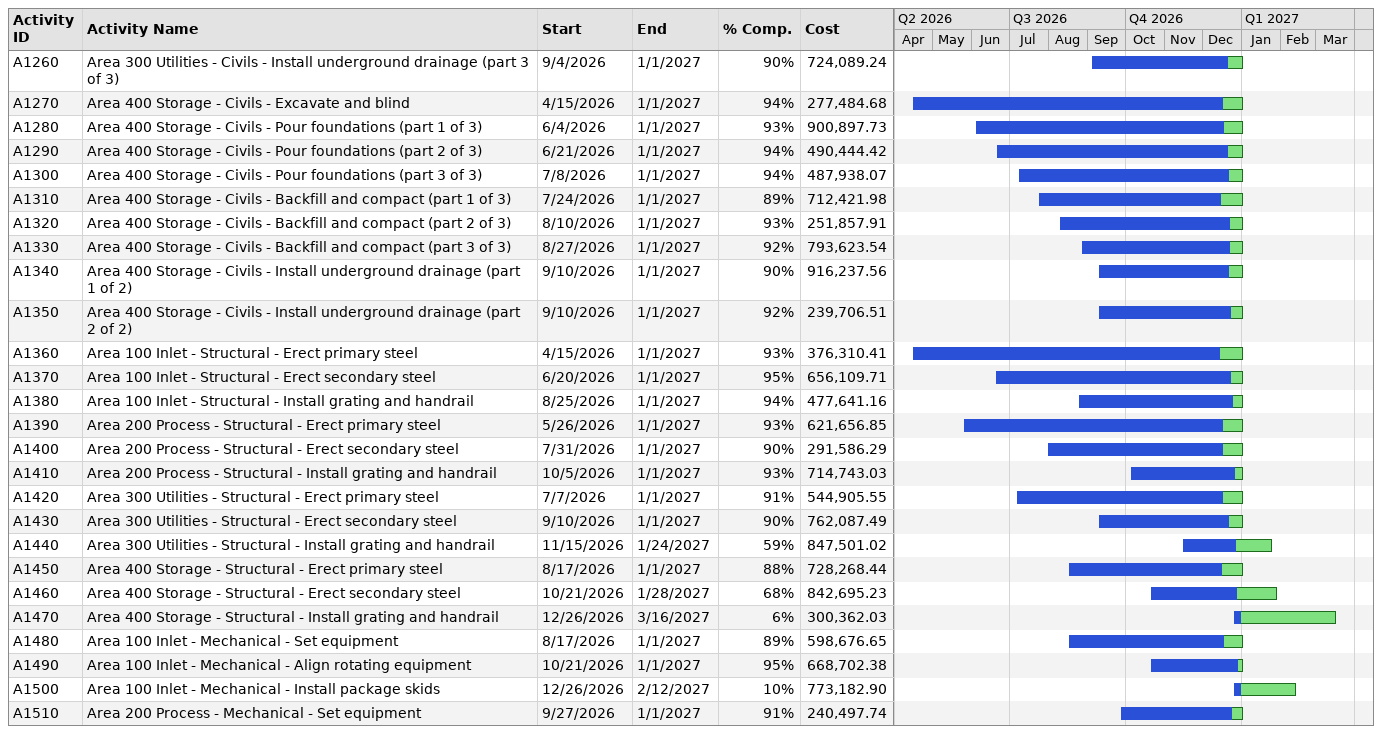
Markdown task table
| ID | Task | Start | Finish | % complete | Cost |
|---|---|---|---|---|---|
| A1260 | Area 300 Utilities - Civils - Install underground drainage (part 3 of 3) | 2026-09-04 | 2027-01-01 | 90 | 724089.24 |
| A1270 | Area 400 Storage - Civils - Excavate and blind | 2026-04-15 | 2027-01-01 | 94 | 277484.68 |
| A1280 | Area 400 Storage - Civils - Pour foundations (part 1 of 3) | 2026-06-04 | 2027-01-01 | 93 | 900897.73 |
| A1290 | Area 400 Storage - Civils - Pour foundations (part 2 of 3) | 2026-06-21 | 2027-01-01 | 94 | 490444.42 |
| A1300 | Area 400 Storage - Civils - Pour foundations (part 3 of 3) | 2026-07-08 | 2027-01-01 | 94 | 487938.07 |
| A1310 | Area 400 Storage - Civils - Backfill and compact (part 1 of 3) | 2026-07-24 | 2027-01-01 | 89 | 712421.98 |
| A1320 | Area 400 Storage - Civils - Backfill and compact (part 2 of 3) | 2026-08-10 | 2027-01-01 | 93 | 251857.91 |
| A1330 | Area 400 Storage - Civils - Backfill and compact (part 3 of 3) | 2026-08-27 | 2027-01-01 | 92 | 793623.54 |
| A1340 | Area 400 Storage - Civils - Install underground drainage (part 1 of 2) | 2026-09-10 | 2027-01-01 | 90 | 916237.56 |
| A1350 | Area 400 Storage - Civils - Install underground drainage (part 2 of 2) | 2026-09-10 | 2027-01-01 | 92 | 239706.51 |
| A1360 | Area 100 Inlet - Structural - Erect primary steel | 2026-04-15 | 2027-01-01 | 93 | 376310.41 |
| A1370 | Area 100 Inlet - Structural - Erect secondary steel | 2026-06-20 | 2027-01-01 | 95 | 656109.71 |
| A1380 | Area 100 Inlet - Structural - Install grating and handrail | 2026-08-25 | 2027-01-01 | 94 | 477641.16 |
| A1390 | Area 200 Process - Structural - Erect primary steel | 2026-05-26 | 2027-01-01 | 93 | 621656.85 |
| A1400 | Area 200 Process - Structural - Erect secondary steel | 2026-07-31 | 2027-01-01 | 90 | 291586.29 |
| A1410 | Area 200 Process - Structural - Install grating and handrail | 2026-10-05 | 2027-01-01 | 93 | 714743.03 |
| A1420 | Area 300 Utilities - Structural - Erect primary steel | 2026-07-07 | 2027-01-01 | 91 | 544905.55 |
| A1430 | Area 300 Utilities - Structural - Erect secondary steel | 2026-09-10 | 2027-01-01 | 90 | 762087.49 |
| A1440 | Area 300 Utilities - Structural - Install grating and handrail | 2026-11-15 | 2027-01-24 | 59 | 847501.02 |
| A1450 | Area 400 Storage - Structural - Erect primary steel | 2026-08-17 | 2027-01-01 | 88 | 728268.44 |
| A1460 | Area 400 Storage - Structural - Erect secondary steel | 2026-10-21 | 2027-01-28 | 68 | 842695.23 |
| A1470 | Area 400 Storage - Structural - Install grating and handrail | 2026-12-26 | 2027-03-16 | 6 | 300362.03 |
| A1480 | Area 100 Inlet - Mechanical - Set equipment | 2026-08-17 | 2027-01-01 | 89 | 598676.65 |
| A1490 | Area 100 Inlet - Mechanical - Align rotating equipment | 2026-10-21 | 2027-01-01 | 95 | 668702.38 |
| A1500 | Area 100 Inlet - Mechanical - Install package skids | 2026-12-26 | 2027-02-12 | 10 | 773182.90 |
| A1510 | Area 200 Process - Mechanical - Set equipment | 2026-09-27 | 2027-01-01 | 91 | 240497.74 |
